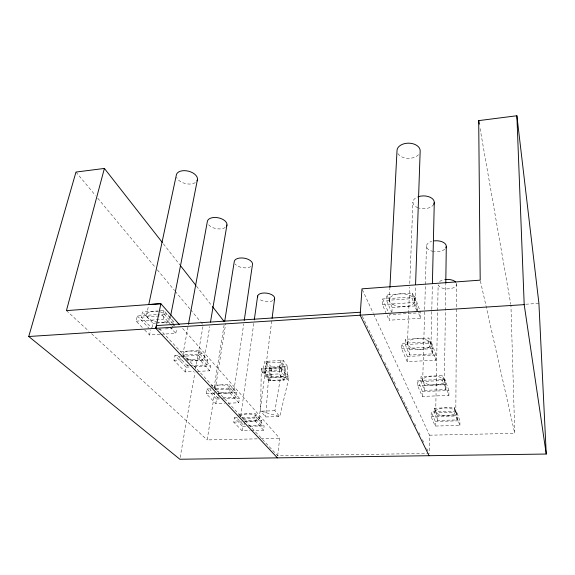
<?xml version="1.0" encoding="UTF-8"?>
<svg xmlns="http://www.w3.org/2000/svg" width="575" height="575" viewBox="0 0 575 575"><rect width="100%" height="100%" fill="white"/><g stroke="black" fill="none" stroke-linecap="round" stroke-linejoin="round"><path stroke-width="0.43" stroke-dasharray="2.88 2.16" d="M459.914 425.45L459.928 420.807L456.449 411.24L431.214 411.973L431.113 416.667L435.196 426.046L459.914 425.45L456.421 415.962L456.449 411.24M457.103 419.937L457.125 415.323L454.308 407.603L434.226 408.214L434.132 412.872L437.338 420.462L457.103 419.937L454.272 412.289L454.308 407.603M455.817 412.261A10.062 3.845 1.9 0 0 441.248 408.192A10.062 3.845 1.9 0 0 440.249 414.812A10.062 3.845 1.9 0 0 455.817 412.261L456.658 284.46M448.881 395.471L448.938 390.554L444.87 379.363L417.68 380.463L417.529 385.43L422.294 396.398L448.881 395.471L444.806 384.38L444.87 379.363M445.862 389.562L445.927 384.675L442.628 375.647L421.001 376.553L420.857 381.484L424.602 390.346L445.862 389.562L442.556 380.621L442.628 375.647M261.258 368.661L260.662 411.183L265.679 416.954L279.745 416.544L289.074 377.092L282.188 367.677L261.258 368.661L268.547 377.983L265.679 416.954M444.41 381.103A10.853 4.499 1.9 0 0 428.583 376.452A10.853 4.499 1.9 0 0 427.728 384.215A10.853 4.499 1.9 0 0 444.41 381.103L445.762 284.208M437.338 420.462L437.417 415.876L434.226 408.214M435.922 360.252L436.03 355.027L431.207 341.766L401.745 343.34L401.515 348.63L407.165 361.603L435.922 360.252L431.085 347.106L431.207 341.766M435.196 426.046L435.282 421.446L431.214 411.973M435.713 411.326L438.143 284.819M373.642 314.094L429.532 435.189L429.115 453.445L277.689 455.716L159.44 328.914M432.659 353.884L432.774 348.687L428.871 338.007L405.44 339.286L405.231 344.533L409.659 355.012L432.659 353.884L428.742 343.289L428.871 338.007M430.998 344.461A11.78 5.333 2.1 0 0 413.677 339.092A11.78 5.333 2.1 0 0 413.03 348.313A11.78 5.333 2.1 0 0 430.998 344.461L431.789 310.335M431.811 309.436L432.386 284.287M287.809 366.8L287.198 379.687L268.899 380.463L262.423 372.219L264.795 361.352L283.245 360.432L287.809 366.8L269.596 367.655L264.795 361.352M422.294 396.398L422.431 391.525L417.68 380.463M422.726 380.183L424.666 310.442M424.695 309.544L426.456 246.064M424.602 390.346L424.731 385.487L421.001 376.553M420.483 318.284L420.656 312.714L389.44 314.705L389.16 320.217L420.483 318.284L414.654 302.45L414.855 296.757L382.691 298.986L382.375 304.621L389.16 320.217M269.596 367.655L268.899 380.463M416.954 310.579L417.112 305.835L412.419 292.991L386.86 294.795L386.565 300.387L391.553 312.189M415.006 300.768L415.502 286.415M409.659 355.012L409.853 349.852L405.44 339.286M416.631 310.572L412.21 298.626L412.419 292.991M407.459 343.584L409.63 287.205M409.767 283.626L412.9 202.184M407.165 361.603L407.359 356.428L401.745 343.34M391.927 312.189L392.157 307.481L386.86 294.795M389.268 299.963L389.872 288.341M277.689 455.716L279.68 438.38L182.253 327.937M284 380.197L284.718 366.419L280.923 360.547L279.076 368.374L279.773 369.948L279.299 373.923L284 380.197L270.228 380.779L265.348 374.548L267.799 362.803L267.088 361.237L265.132 369.028L265.858 370.595L279.773 369.948L281.613 362.128L267.799 362.803L271.86 367.547L271.551 377.322L270.717 376.869L271.033 367.073L284.718 366.419L285.516 366.908L285.25 376.726L284.452 376.266L270.717 376.869L270.228 380.779M287.198 379.687L281.046 371.371L283.245 360.432M251.023 430.524L263.587 430.215L264.133 425.874L256.263 417.076L241.356 417.507M248.278 425.407L261.194 425.069L261.74 420.749L255.437 413.655L238.855 414.158M259.109 418.823L271.968 319.204M261.194 425.069L254.862 418.039L255.437 413.655M263.587 430.215L255.681 421.497L256.263 417.076M242.053 430.74L242.65 426.434L234.341 417.716L233.702 422.1L242.053 430.74L250.125 430.546M244.447 422.086L243.972 425.522L237.36 418.543M240.731 416.149L253.783 323.38M228.167 403.168L238.74 402.802L239.401 398.223L230.302 388.046L213.864 388.707M223.114 397.792L236.203 397.311L236.864 392.747L229.583 384.553L210.989 385.322M233.91 390.533L243.721 323.955M236.203 397.311L228.886 389.182L229.583 384.553M238.74 402.802L229.605 392.718L230.302 388.046M215.826 403.6L216.545 399.05L206.95 388.988L206.188 393.623L215.826 403.6L224.638 403.291M219.621 397.922L217.875 397.986L218.112 396.47M218.234 395.715L218.586 393.451L216.833 391.575M257.305 438.854L207.173 439.918L215.036 390.533M215.179 389.649L225.709 323.502M214.087 387.579L224.121 324.954M210.493 388.391L210.242 389.922L217.875 397.986M197.491 371.378L209.738 370.803L210.536 365.944L199.892 354.042L182.936 354.947M190.117 365.736L207.029 364.909L207.834 360.079L199.317 350.491L179.429 351.577M204.477 357.499L209.724 326.571M274.915 410.737L260.662 411.183L279.745 416.544L274.915 410.737L282.188 367.677M209.738 370.803L199.036 358.994L199.892 354.042M180.162 457.484L194.918 372.658M195.536 369.128L202.917 326.715M207.029 364.909L198.468 355.393L199.317 350.491M189.232 365.786L187.45 365.873L187.737 364.27M185.251 371.953L186.113 367.137L174.901 355.379L173.973 360.288L185.251 371.953L193.998 371.543M187.967 326.981L182.958 354.207A10.889 4.528 9.3 0 1 198.583 352.374A10.889 4.528 9.3 0 1 200.38 360.295A10.889 4.528 9.3 0 1 183.238 355.436M187.45 365.873L178.523 356.45L178.976 354.013M160.914 334.276L175.806 333.356L176.791 328.21M173.075 326.147L173.902 321.885L163.81 310.529L142.449 312.038L141.335 317.206L151.901 328.354M170.042 318.845L170.559 316.214M171.12 325.019L162.761 315.732L163.81 310.529M166.57 323.172L163.113 319.355L164.17 314.101L157.902 314.532M152.073 327.506L152.957 323.265L142.449 312.038M160.037 334.334L149.529 334.981L150.593 329.877M146.517 315.143L148.573 305.483M142.248 327.448L136.182 321.166L137.317 315.955L157.011 314.597M141.335 317.206L162.761 315.732M386.565 300.387L412.21 298.626M136.182 321.166L163.113 319.355M382.375 304.621L414.654 302.45M152.957 323.265L155.573 323.092M156.443 323.035L173.902 321.885M392.157 307.481L417.112 305.835M525.802 304.225L538.919 303.377M158.448 329.374L161.072 329.209M165.435 328.929L172.421 328.483M174.901 355.379L179.364 355.134M178.523 356.45L180.255 356.356M181.125 356.313L198.468 355.393M405.231 344.533L428.742 343.289M173.973 360.288L182.922 359.821M187.4 359.591L199.036 358.994M401.515 348.63L431.085 347.106M207.834 360.079L188.312 361.071L186.537 359.174M409.853 349.852L432.774 348.687M186.113 367.137L189.606 366.965M193.969 366.757L210.536 365.944M407.359 356.428L436.03 355.027M262.423 372.219L281.046 371.371M265.348 374.548L279.299 373.923M268.547 377.983L289.074 377.092M206.95 388.988L210.407 388.851M420.857 381.484L442.556 380.621M215.568 389.713L228.886 389.182M206.188 393.623L214.856 393.286M218.327 393.149L229.605 392.718M417.529 385.43L444.806 384.38M218.586 393.451L236.864 392.747M424.731 385.487L445.927 384.675M216.545 399.05L220.937 398.892M221.821 398.863L239.401 398.223M422.431 391.525L448.938 390.554M234.341 417.716L237.849 417.615M242.607 418.392L254.862 418.039M434.132 412.872L454.272 412.289M261.74 420.749L244.562 421.223L242.772 419.304M437.417 415.876L457.125 415.323M233.702 422.1L241.615 421.885M245.13 421.784L255.681 421.497M431.113 416.667L456.421 415.962M242.65 426.434L246.229 426.341M249.809 426.247L264.133 425.874M435.282 421.446L459.928 420.807M260.885 438.775L279.68 438.38M429.532 435.189L514.762 433.378L510.931 305.174M66.441 310.615L88.902 331.257M91.547 333.687L207.173 439.918M144.67 329.957L149.529 334.981M137.317 315.955L148.781 327.98M182.39 354.746L185.941 358.541M211.571 385.947L214.497 389.074M238.582 414.827L240.372 416.746M170.035 326.995L175.806 333.356M171.717 325.68L172.91 327.002M164.17 314.101L172.773 323.718M173.348 324.357L175.066 326.284M75.979 172.062L95.464 195.478M97.757 198.231L155.077 267.095M157.37 269.855L174.563 290.512M175.138 291.202L190.037 309.106M190.612 309.796L200.359 321.504M200.927 322.194L202.652 324.257M163.401 243.857L179.946 265.003M196.485 286.149L211.923 305.878M362.322 316.343L379.22 351.016M380.787 354.243L382.749 358.275M384.718 362.308L387.076 367.145M387.464 367.95L395.715 384.883M397.289 388.111L399.251 392.143M401.213 396.175L403.571 401.012M403.966 401.817L408.681 411.492M410.248 414.719L411.822 417.946M414.575 423.588L415.754 426.01M418.895 432.457L420.073 434.88M422.431 439.717L423.61 442.139M426.751 448.586L427.929 451.008M362.387 289.714L373.268 313.282M382.691 298.986L388.765 313.131M414.855 296.757L420.347 311.88M480.398 281.031L514.762 433.378M480.082 128.563L510.78 304.297M240.824 417.04A9.301 3.378 7.1 0 1 251.591 414.287A9.301 3.378 7.1 0 1 257.902 420.03A9.301 3.378 7.1 0 1 242.808 418.852M272.931 300.603A8.603 4.219 7.7 0 1 259.447 299.295M214.259 388.621A10.019 3.888 8 0 1 225.515 385.322A10.019 3.888 8 0 1 232.717 391.949A10.019 3.888 8 0 1 216.523 390.705M250.793 266.62A9.222 4.808 9.1 0 1 235.118 264.011M225.271 227.434A9.955 5.52 11 0 1 208.373 224.545M159.922 311.844A11.938 5.312 11 0 1 170.013 319.132A11.938 5.312 11 0 1 158.233 322.316M157.471 322.187A11.938 5.312 11 0 1 146.524 314.906A11.938 5.312 11 0 1 158.369 311.549M195.306 182.627A10.832 6.383 13.6 0 1 184.661 183.382A10.832 6.383 13.6 0 1 176.532 177.28M433.816 204.211A10.688 6.411 0.3 0 1 418.873 208.042M418.061 207.776A10.688 6.411 0.3 0 1 418.406 196.679M444.734 249.234A9.926 5.491 0.3 0 1 434.298 251.606M433.471 251.483A9.926 5.491 0.3 0 1 426.499 246.747A9.926 5.491 0.3 0 1 431.681 241.392M418.507 154.732A11.586 7.59 0.5 0 1 406.985 158.269A11.586 7.59 0.5 0 1 397.404 152.691M456.478 283.216A9.258 4.751 0.3 0 1 449.37 288.801A9.258 4.751 0.3 0 1 438.38 285.157M439.58 281.577A9.258 4.751 0.3 0 1 445.417 279.493M281.412 368.266L262.825 369.136L269.28 377.423L287.55 376.625L281.412 368.266M392.897 304.47A12.88 6.426 2.3 0 0 414.518 302.414A12.88 6.426 2.3 0 0 398.993 293.947A12.88 6.426 2.3 0 0 392.897 304.47"/><path stroke-width="0.86" d="M445.776 283.317L446.293 246.531M432.407 283.389L434.276 202.565M415.567 284.618L420.174 150.973A11.586 7.59 0.5 0 0 408.688 143.175A11.586 7.59 0.5 0 0 397.002 150.736L389.915 287.45M28.75 336.504L179.853 459.245L546.25 454.042L538.919 303.377L516.875 115.755L478.695 120.621L480.197 280.154L361.984 288.83L360.151 315.229L28.75 336.504L75.979 172.062L104.398 168.439L162.301 242.449M272.083 318.313L274.606 298.741M254.287 319.844L257.643 295.988M244.238 320.404L252.482 264.478A9.222 4.808 9.1 0 0 244.267 258.182A9.222 4.808 9.1 0 0 234.291 261.445L224.681 321.425M210.472 322.151L226.952 224.94M188.449 324.343L207.345 221.576A9.955 5.52 11 0 1 219.089 217.975A9.955 5.52 11 0 1 226.421 226.291M170.732 315.337L197.491 179.314M360.324 312.239L156.343 325.601L155.789 328.332L277.445 457.858M155.818 328.361L160.871 303.693L66.441 310.615L104.398 168.439M148.76 304.606L176.237 175.548A10.832 6.383 13.6 0 1 188.629 171.221A10.832 6.383 13.6 0 1 197.002 180.902M149.629 304.484L160.842 303.658L179.285 324.566M546.25 454.042L524.199 304.635L360.123 315.158L429.065 455.709M180.493 265.707L195.938 285.444M212.477 306.583L224.056 321.389M478.695 120.621L479.313 124.15M516.875 115.755L524.199 304.635M257.686 297.103A8.603 4.219 7.7 0 1 267.152 293.214A8.603 4.219 7.7 0 1 274.038 299.755M418.406 196.679A10.688 6.411 0.3 0 1 430.316 197.34A10.688 6.411 0.3 0 1 433.816 204.211M434.132 240.889A9.926 5.491 0.3 0 1 443.67 242.542A9.926 5.491 0.3 0 1 445.833 247.94M445.417 279.493A9.258 4.751 0.3 0 1 455.68 282.037"/></g></svg>
